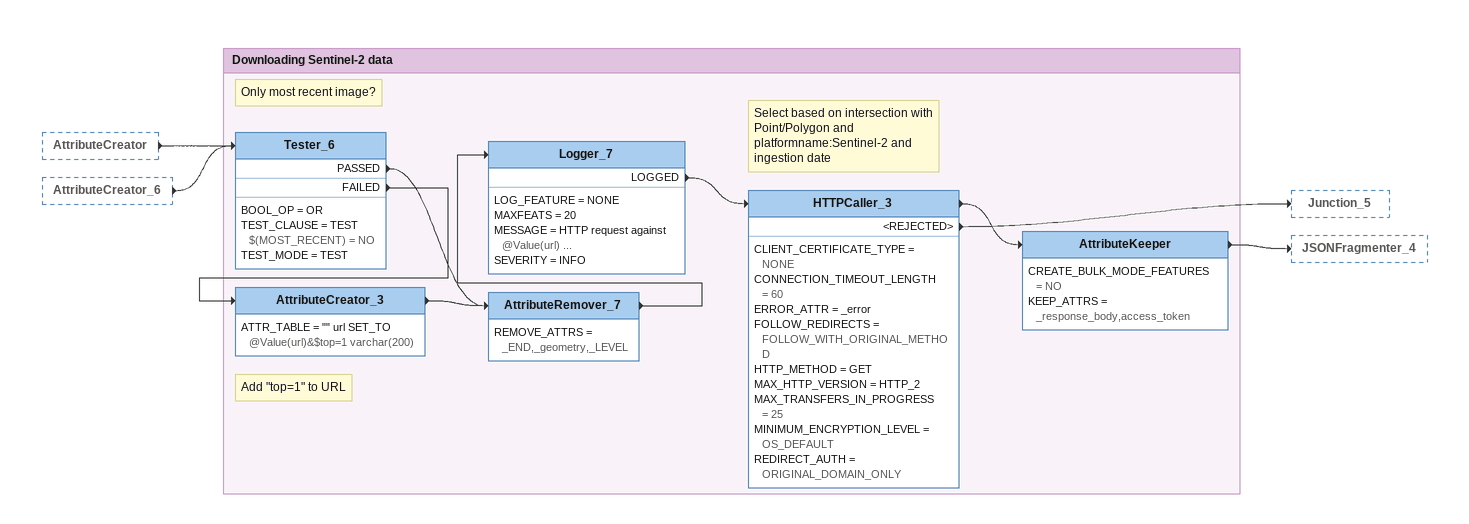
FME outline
AttributeCreator [outside]
    -> Tester_6
AttributeCreator_6 [outside]
    -> Tester_6

Bookmark: Downloading Sentinel-2 data
Note: Only most recent image?
Tester_6
    BOOL_OP = OR
    TEST_CLAUSE = TEST $(MOST_RECENT) = NO
    TEST_MODE = TEST
    PASSED -> AttributeRemover_7
    FAILED -> AttributeCreator_3
Note: Add "top=1" to URL
AttributeCreator_3
    ATTR_TABLE = "" url SET_TO @Value(url)&$top=1 varchar(200)
    -> AttributeRemover_7
AttributeRemover_7
    REMOVE_ATTRS = _END,_geometry,_LEVEL
    -> Logger_7
Logger_7
    LOG_FEATURE = NONE
    MAXFEATS = 20
    MESSAGE = HTTP request against @Value(url) ...
    SEVERITY = INFO
    LOGGED -> HTTPCaller_3
Note: Select based on intersection with Point/Polygon and platformname:Sentinel-2 and ingestion date
HTTPCaller_3
    CLIENT_CERTIFICATE_TYPE = NONE
    CONNECTION_TIMEOUT_LENGTH = 60
    ERROR_ATTR = _error
    FOLLOW_REDIRECTS = FOLLOW_WITH_ORIGINAL_METHOD
    HTTP_METHOD = GET
    MAX_HTTP_VERSION = HTTP_2
    MAX_TRANSFERS_IN_PROGRESS = 25
    MINIMUM_ENCRYPTION_LEVEL = OS_DEFAULT
    REDIRECT_AUTH = ORIGINAL_DOMAIN_ONLY
    -> AttributeKeeper
    <REJECTED> -> Junction_5
AttributeKeeper
    CREATE_BULK_MODE_FEATURES = NO
    KEEP_ATTRS = _response_body,access_token
    -> JSONFragmenter_4
